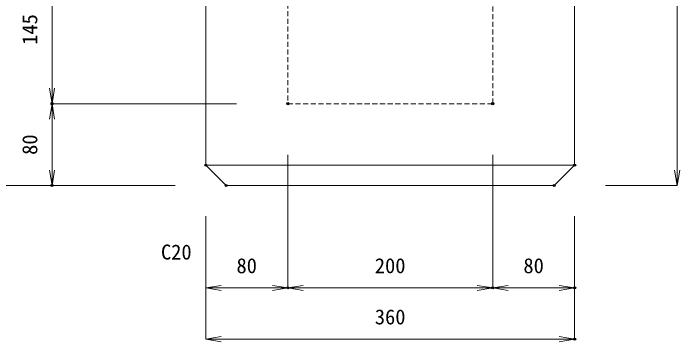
# Model space of a CAD drawing. Units: millimetres, scale not verified. Extents: x -1945 to 1945, y -1420 to 1420.
# Drawn here: x -1559 to -909, y -741 to -421 of the extents above; entities that cross this region are included whole.
import ezdxf
from ezdxf.enums import TextEntityAlignment as Align

# ---------------------------------------------------------------- set-up
doc = ezdxf.new("R2010")
doc.units = ezdxf.units.MM
doc.header["$LTSCALE"] = 10
doc.header["$PDMODE"] = 32
doc.header["$PDSIZE"] = 2
doc.linetypes.add('USER1', pattern=[0.75, 0.5, -0.25])
for name, color, linetype, lineweight in [('0-3_KIJUN', 7, 'USER1', 18), ('0-5_SUNPO_S10', 3, 'Continuous', 18), ('1-1__0-0_0', 7, 'Continuous', 18)]:
    doc.layers.add(name, color=color, linetype=linetype, lineweight=lineweight)
doc.layers.add('1-2__0-2_DEFPOINTS', color=7, linetype='Continuous')
doc.styles.add('ＭＳ ゴシック', font='')
doc.styles.get('ＭＳ ゴシック').set_extended_font_data('MS Gothic')

# ---------------------------------------------------------------- blocks, each defined once
blk = doc.blocks.new('_OPEN')
at = {"layer": '1-1__0-0_0'}
blk.add_line((0, 0), (-1, 0), dxfattribs=at)
blk.add_lwpolyline([(-1, 0.1667), (0, 0), (-1, -0.1667)], dxfattribs=at)
blk = doc.blocks.new('_D14')
at = {"layer": '0-5_SUNPO_S10'}
for p, q in [((703.34, 1056.12), (423.34, 1056.12)), ((423.34, 1041.12), (423.34, 926.12)), ((603.34, 911.12), (423.34, 911.12))]:
    blk.add_line(p, q, dxfattribs=at)
at = {"layer": '1-2__0-2_DEFPOINTS'}
for p in [(753.34, 1056.12), (423.34, 911.12), (653.34, 911.12)]:
    blk.add_point(p, dxfattribs=at)
at = {"layer": '0-5_SUNPO_S10', "xscale": 15, "yscale": 15}
for p, rotation in [((423.34, 1056.12), 90), ((423.34, 911.12), 270)]:
    blk.add_blockref('_OPEN', p, dxfattribs=dict(at, rotation=rotation))
at = {"layer": '0-5_SUNPO_S10', "color": 7, "style": 'ＭＳ ゴシック'}
blk.add_text('145', height=14.66, rotation=90, dxfattribs=at).set_placement((413.34, 968.62), align=Align.BOTTOM_LEFT)
blk = doc.blocks.new('_D15')
at = {"layer": '0-5_SUNPO_S10'}
for p, q in [((603.34, 911.12), (423.34, 911.12)), ((423.34, 896.12), (423.34, 846.12)), ((543.34, 831.12), (423.34, 831.12))]:
    blk.add_line(p, q, dxfattribs=at)
at = {"layer": '1-2__0-2_DEFPOINTS'}
for p in [(653.34, 911.12), (423.34, 831.12), (593.34, 831.12)]:
    blk.add_point(p, dxfattribs=at)
at = {"layer": '0-5_SUNPO_S10', "xscale": 15, "yscale": 15}
for p, rotation in [((423.34, 911.12), 90), ((423.34, 831.12), 270)]:
    blk.add_blockref('_OPEN', p, dxfattribs=dict(at, rotation=rotation))
at = {"layer": '0-5_SUNPO_S10', "color": 7, "style": 'ＭＳ ゴシック'}
blk.add_text('80', height=14.66, rotation=90, dxfattribs=at).set_placement((413.34, 861.12), align=Align.BOTTOM_LEFT)
blk = doc.blocks.new('_D16')
at = {"layer": '0-5_SUNPO_S10'}
for p, q in [((549.01, 1363.11), (373.34, 1363.11)), ((373.34, 1348.11), (373.34, 846.12)), ((543.34, 831.12), (373.34, 831.12))]:
    blk.add_line(p, q, dxfattribs=at)
at = {"layer": '1-2__0-2_DEFPOINTS'}
for p in [(599.01, 1363.11), (373.34, 831.12), (593.34, 831.12)]:
    blk.add_point(p, dxfattribs=at)
at = {"layer": '0-5_SUNPO_S10', "xscale": 15, "yscale": 15}
for p, rotation in [((373.34, 1363.11), 90), ((373.34, 831.12), 270)]:
    blk.add_blockref('_OPEN', p, dxfattribs=dict(at, rotation=rotation))
at = {"layer": '0-5_SUNPO_S10', "color": 7, "style": 'ＭＳ ゴシック'}
blk.add_text('532', height=14.66, rotation=90, dxfattribs=at).set_placement((363.34, 1082.11), align=Align.BOTTOM_LEFT)
blk = doc.blocks.new('_D17')
at = {"layer": '0-5_SUNPO_S10'}
for p, q in [((653.34, 861.12), (653.34, 731.12)), ((573.34, 801.12), (573.34, 731.12)), ((588.34, 731.12), (638.34, 731.12))]:
    blk.add_line(p, q, dxfattribs=at)
at = {"layer": '1-2__0-2_DEFPOINTS'}
for p in [(653.34, 911.12), (573.34, 851.12), (653.34, 731.12)]:
    blk.add_point(p, dxfattribs=at)
at = {"layer": '0-5_SUNPO_S10', "xscale": 15, "yscale": 15, "rotation": 180}
blk.add_blockref('_OPEN', (573.34, 731.12), dxfattribs=at)
at = {"layer": '0-5_SUNPO_S10', "xscale": 15, "yscale": 15}
blk.add_blockref('_OPEN', (653.34, 731.12), dxfattribs=at)
at = {"layer": '0-5_SUNPO_S10', "color": 7, "style": 'ＭＳ ゴシック'}
blk.add_text('80', height=14.66, dxfattribs=at).set_placement((603.34, 741.12), align=Align.BOTTOM_LEFT)
blk = doc.blocks.new('_D18')
at = {"layer": '0-5_SUNPO_S10'}
for p, q in [((653.34, 861.12), (653.34, 731.12)), ((853.34, 861.12), (853.34, 731.12)), ((668.34, 731.12), (838.34, 731.12))]:
    blk.add_line(p, q, dxfattribs=at)
at = {"layer": '1-2__0-2_DEFPOINTS'}
for p in [(653.34, 911.12), (853.34, 911.12), (853.34, 731.12)]:
    blk.add_point(p, dxfattribs=at)
at = {"layer": '0-5_SUNPO_S10', "xscale": 15, "yscale": 15, "rotation": 180}
blk.add_blockref('_OPEN', (653.34, 731.12), dxfattribs=at)
at = {"layer": '0-5_SUNPO_S10', "xscale": 15, "yscale": 15}
blk.add_blockref('_OPEN', (853.34, 731.12), dxfattribs=at)
at = {"layer": '0-5_SUNPO_S10', "color": 7, "style": 'ＭＳ ゴシック'}
blk.add_text('200', height=14.66, dxfattribs=at).set_placement((738.34, 741.12), align=Align.BOTTOM_LEFT)
blk = doc.blocks.new('_D19')
at = {"layer": '0-5_SUNPO_S10'}
for p, q in [((853.34, 861.12), (853.34, 731.12)), ((933.34, 801.12), (933.34, 731.12)), ((868.34, 731.12), (918.34, 731.12))]:
    blk.add_line(p, q, dxfattribs=at)
at = {"layer": '1-2__0-2_DEFPOINTS'}
for p in [(853.34, 911.12), (933.34, 851.12), (933.34, 731.12)]:
    blk.add_point(p, dxfattribs=at)
at = {"layer": '0-5_SUNPO_S10', "xscale": 15, "yscale": 15, "rotation": 180}
blk.add_blockref('_OPEN', (853.34, 731.12), dxfattribs=at)
at = {"layer": '0-5_SUNPO_S10', "xscale": 15, "yscale": 15}
blk.add_blockref('_OPEN', (933.34, 731.12), dxfattribs=at)
at = {"layer": '0-5_SUNPO_S10', "color": 7, "style": 'ＭＳ ゴシック'}
blk.add_text('80', height=14.66, dxfattribs=at).set_placement((883.34, 741.12), align=Align.BOTTOM_LEFT)
blk = doc.blocks.new('_D20')
at = {"layer": '0-5_SUNPO_S10'}
for p, q in [((573.34, 801.12), (573.34, 681.12)), ((933.34, 801.12), (933.34, 681.12)), ((588.34, 681.12), (918.34, 681.12))]:
    blk.add_line(p, q, dxfattribs=at)
at = {"layer": '1-2__0-2_DEFPOINTS'}
for p in [(573.34, 851.12), (933.34, 851.12), (933.34, 681.12)]:
    blk.add_point(p, dxfattribs=at)
at = {"layer": '0-5_SUNPO_S10', "xscale": 15, "yscale": 15, "rotation": 180}
blk.add_blockref('_OPEN', (573.34, 681.12), dxfattribs=at)
at = {"layer": '0-5_SUNPO_S10', "xscale": 15, "yscale": 15}
blk.add_blockref('_OPEN', (933.34, 681.12), dxfattribs=at)
at = {"layer": '0-5_SUNPO_S10', "color": 7, "style": 'ＭＳ ゴシック'}
blk.add_text('360', height=14.66, dxfattribs=at).set_placement((738.34, 691.12), align=Align.BOTTOM_LEFT)
blk = doc.blocks.new('_D21')
at = {"layer": '0-5_SUNPO_S10'}
for p, q in [((958.34, 1301.85), (1033.34, 1301.85)), ((1033.34, 846.12), (1033.34, 1286.85)), ((963.34, 831.12), (1033.34, 831.12))]:
    blk.add_line(p, q, dxfattribs=at)
at = {"layer": '1-2__0-2_DEFPOINTS'}
for p in [(908.34, 1301.85), (1033.34, 1301.85), (913.34, 831.12)]:
    blk.add_point(p, dxfattribs=at)
at = {"layer": '0-5_SUNPO_S10', "xscale": 15, "yscale": 15}
for p, rotation in [((1033.34, 1301.85), 90), ((1033.34, 831.12), 270)]:
    blk.add_blockref('_OPEN', p, dxfattribs=dict(at, rotation=rotation))
at = {"layer": '0-5_SUNPO_S10', "color": 7, "style": 'ＭＳ ゴシック'}
blk.add_text('471', height=14.66, rotation=90, dxfattribs=at).set_placement((1023.34, 1051.48), align=Align.BOTTOM_LEFT)

msp = doc.modelspace()

# ---------------------------------------------------------------- linework, layer by layer
at = {"layer": '0-3_KIJUN', "linetype": 'Continuous'}
msp.add_line((-1371.66, -568.88), (-1011.66, -568.88), dxfattribs=at)
msp.add_lwpolyline([(-1091.66, -185.89), (-1036.66, -185.89), (-1011.66, -210.89), (-1011.66, -568.88), (-1031.66, -588.88), (-1351.66, -588.88), (-1371.66, -568.88), (-1371.66, -210.89), (-1346.66, -185.89), (-1291.66, -185.89), (-1286.66, -268.88)], dxfattribs=at)
at = {"layer": '0-3_KIJUN'}
msp.add_lwpolyline([(-1291.66, -185.89), (-1291.66, -508.88), (-1091.66, -508.88), (-1091.66, -185.89)], dxfattribs=at)

# ---------------------------------------------------------------- block references
at = {"layer": '0-5_SUNPO_S10'}
for name in ['_D16', '_D21', '_D14', '_D15', '_D17', '_D18', '_D19', '_D20']:
    msp.add_blockref(name, (-1945, -1420), dxfattribs=at)

# ---------------------------------------------------------------- texts
at = {"layer": '0-5_SUNPO_S10', "color": 7, "style": 'ＭＳ ゴシック'}
msp.add_text('C20', height=14.66, dxfattribs=at).set_placement((-1415.36, -665.54), align=Align.BOTTOM_LEFT)

doc.saveas('drawing.dxf')
